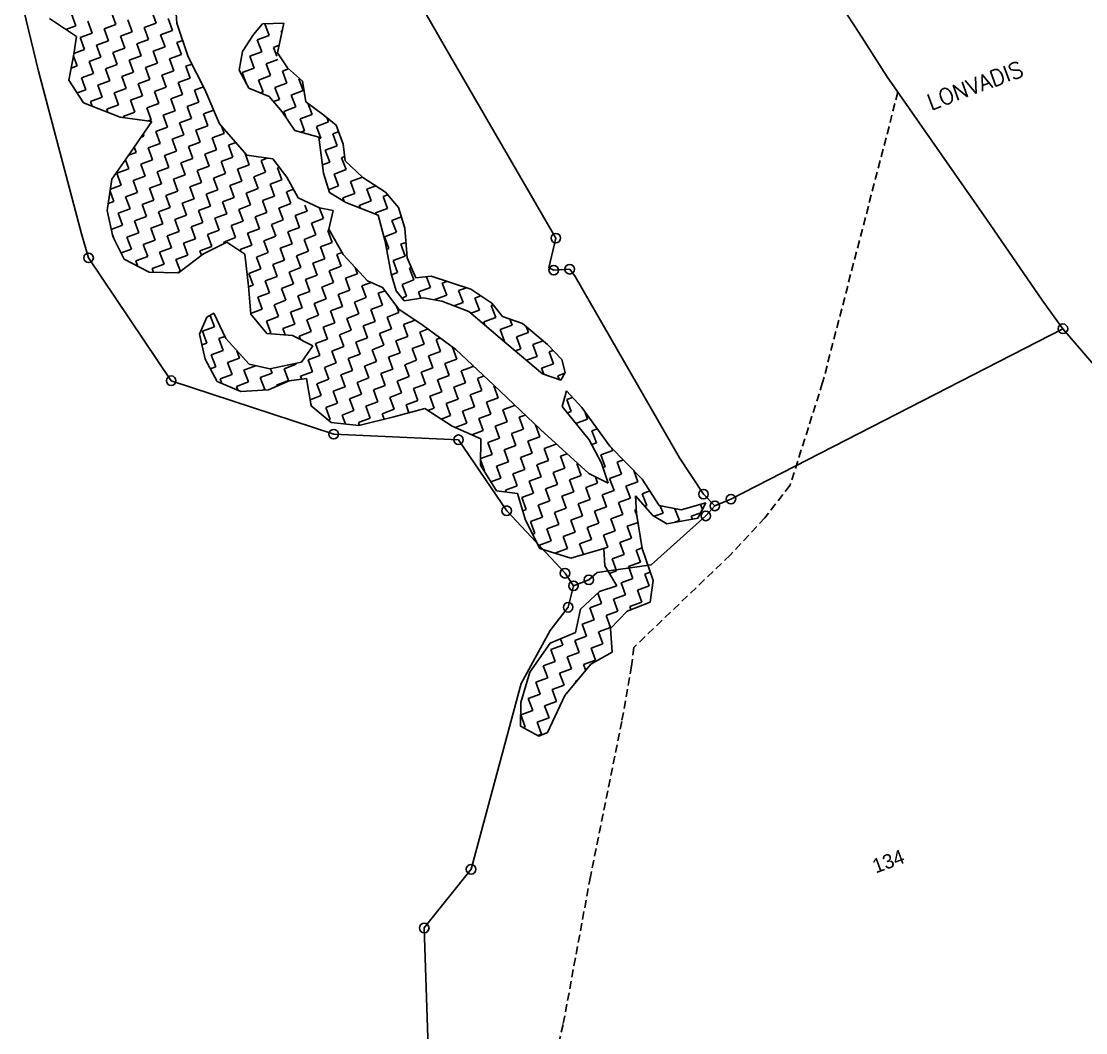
# Model space of a CAD drawing. Header units: metres. Extents: x 296202 to 299888, y 1973503 to 1977626.
# Drawn here: x 297660 to 298337, y 1976056 to 1976701 of the extents above; entities that cross this region are included whole.
import ezdxf

# ---------------------------------------------------------------- set-up
doc = ezdxf.new("R2010")
doc.units = ezdxf.units.M
doc.linetypes.add('DASHED', pattern=[0.75, 0.5, -0.25])
for name, color, linetype in [('LINE_FOOTPATH', 1, 'DASHED'), ('POLY_HATCH', 12, 'Continuous'), ('POLY_PARCEL', 6, 'Continuous'), ('TEXT_MAPOUT', 7, 'Continuous'), ('TEXT_PARCEL', 7, 'Continuous'), ('V_BOUND_LINE', 7, 'Continuous')]:
    doc.layers.add(name, color=color, linetype=linetype)
doc.styles.get("Standard").update_dxf_attribs({"font": 'simplex.shx'})
doc.styles.add('TEXT_MAP', font='')
doc.styles.get('TEXT_MAP').set_extended_font_data('Kruti Dev 050')

msp = doc.modelspace()

# ---------------------------------------------------------------- linework, layer by layer
for centre in [(298000, 1976562.58), (297702.48, 1976550.02), (297998.69, 1976542.14), (298008.83, 1976542.75), (298322.89, 1976504.86), (297755.08, 1976471.74), (297858.55, 1976437.72), (297938.03, 1976434.15), (298094.04, 1976399.49), (298111.48, 1976396.33), (297968.71, 1976388.91), (298101.25, 1976391.99), (298095.48, 1976385.61), (298005.86, 1976349.1), (298021.02, 1976344.92), (298011.24, 1976341.11), (298007.82, 1976327.43), (297946.02, 1976160.5), (297916.23, 1976123.15)]:
    msp.add_circle(centre, 3.04)
at = {"layer": 'LINE_FOOTPATH', "ltscale": 10}
for p, q in [((298217.79, 1976655.49), (298169.9, 1976470.55)), ((298169.9, 1976470.55), (298149.15, 1976405.14)), ((298149.15, 1976405.14), (298133.11, 1976384.47)), ((298133.11, 1976384.47), (298111.01, 1976360.59)), ((298111.01, 1976360.59), (298049.6, 1976301.87)), ((298049.6, 1976301.87), (298048.19, 1976290)), ((298048.19, 1976290), (298041.96, 1976254.6)), ((298041.96, 1976254.6), (298022.01, 1976155.68)), ((298022.01, 1976155.68), (298004.63, 1976061.58)), ((298004.63, 1976061.58), (297983.4, 1975971.36))]:
    msp.add_line(p, q, dxfattribs=at)
at = {"layer": 'POLY_HATCH'}
for p, q in [((297757.69, 1976714.67), (297758.61, 1976699.58)), ((297694.73, 1976691.08), (297677.67, 1976702.52)), ((297758.61, 1976699.58), (297765.97, 1976678.14)), ((297807.43, 1976692.35), (297813.22, 1976699.1)), ((297813.22, 1976699.1), (297826.87, 1976699.55)), ((297826.87, 1976699.55), (297822.84, 1976680.57)), ((297693.12, 1976679.7), (297694.73, 1976691.08)), ((297800.41, 1976681.47), (297807.43, 1976692.35)), ((297689.94, 1976663.1), (297693.12, 1976679.7)), ((297765.97, 1976678.14), (297776.59, 1976657.32)), ((297798.33, 1976669.66), (297800.41, 1976681.47)), ((297822.84, 1976680.57), (297829.17, 1976670.95)), ((297829.17, 1976670.95), (297838.73, 1976662.53)), ((297699.31, 1976648.8), (297689.94, 1976663.1)), ((297804.44, 1976658.12), (297798.33, 1976669.66)), ((297776.59, 1976657.32), (297785.86, 1976635.42)), ((297817.46, 1976652.81), (297804.44, 1976658.12)), ((297838.73, 1976662.53), (297840.79, 1976649.49)), ((297825.7, 1976642.98), (297817.46, 1976652.81)), ((297840.79, 1976649.49), (297852.28, 1976640.86)), ((297722.52, 1976639.63), (297699.31, 1976648.8)), ((297833.74, 1976631.23), (297825.7, 1976642.98)), ((297742.75, 1976636.93), (297722.52, 1976639.63)), ((297729.13, 1976617.04), (297742.75, 1976636.93)), ((297852.28, 1976640.86), (297860.13, 1976634.56)), ((297785.86, 1976635.42), (297803.2, 1976615.34)), ((297849.18, 1976626.83), (297833.74, 1976631.23)), ((297860.13, 1976634.56), (297864.63, 1976622.42)), ((297852.11, 1976603.99), (297849.18, 1976626.83)), ((297864.63, 1976622.42), (297865.79, 1976611.81)), ((297717.32, 1976600.15), (297729.13, 1976617.04)), ((297803.2, 1976615.34), (297819.79, 1976613.04)), ((297819.79, 1976613.04), (297828.73, 1976601.49)), ((297865.79, 1976611.81), (297877.07, 1976601.26)), ((297855.8, 1976591.55), (297852.11, 1976603.99)), ((297714.26, 1976580.08), (297717.32, 1976600.15)), ((297828.73, 1976601.49), (297835.99, 1976588.17)), ((297877.07, 1976601.26), (297891.58, 1976591.91)), ((297866.38, 1976585.34), (297855.8, 1976591.55)), ((297891.58, 1976591.91), (297899.82, 1976582.08)), ((297835.99, 1976588.17), (297849.43, 1976581.79)), ((297849.43, 1976581.79), (297858.22, 1976580.09)), ((297886.86, 1976577.28), (297866.38, 1976585.34)), ((297899.82, 1976582.08), (297903.81, 1976568.83)), ((297717.99, 1976563.7), (297714.26, 1976580.08)), ((297858.22, 1976580.09), (297855.57, 1976568.34)), ((297891.23, 1976560.49), (297886.86, 1976577.28)), ((297855.57, 1976568.34), (297864.49, 1976552.13)), ((297903.81, 1976568.83), (297905.24, 1976550.03)), ((297725.12, 1976549.16), (297717.99, 1976563.7)), ((297790.48, 1976559.96), (297775.76, 1976552.48)), ((297802.05, 1976552.31), (297790.48, 1976559.96)), ((297895.18, 1976539.87), (297891.23, 1976560.49)), ((297741.04, 1976540.79), (297725.12, 1976549.16)), ((297775.76, 1976552.48), (297759.81, 1976540.46)), ((297804.36, 1976531.91), (297802.05, 1976552.31)), ((297864.49, 1976552.13), (297879.99, 1976535.44)), ((297905.24, 1976550.03), (297910.84, 1976537.38)), ((297759.81, 1976540.46), (297741.04, 1976540.79)), ((297879.99, 1976535.44), (297889.72, 1976531.19)), ((297898.27, 1976529.05), (297895.18, 1976539.87)), ((297910.84, 1976537.38), (297920.65, 1976538.26)), ((297920.65, 1976538.26), (297945.78, 1976530.07)), ((297805.72, 1976514.07), (297804.36, 1976531.91)), ((297889.72, 1976531.19), (297900.12, 1976517.27)), ((297903.4, 1976522.67), (297898.27, 1976529.05)), ((297945.78, 1976530.07), (297959.18, 1976521.23)), ((297915.63, 1976524.44), (297903.4, 1976522.67)), ((297927.45, 1976522.37), (297915.63, 1976524.44)), ((297944.6, 1976515.84), (297927.45, 1976522.37)), ((297959.18, 1976521.23), (297966.02, 1976512.72)), ((297777.85, 1976512.2), (297782.18, 1976514.67)), ((297782.18, 1976514.67), (297789.88, 1976498.6)), ((297816.06, 1976501.88), (297805.72, 1976514.07)), ((297900.12, 1976517.27), (297915.58, 1976506.98)), ((297968.77, 1976495.33), (297944.6, 1976515.84)), ((297773.1, 1976501.41), (297777.85, 1976512.2)), ((297966.02, 1976512.72), (297978.74, 1976508.22)), ((297978.74, 1976508.22), (297994.75, 1976494.83)), ((297776.64, 1976485.54), (297773.1, 1976501.41)), ((297832.27, 1976500.6), (297816.06, 1976501.88)), ((297845.19, 1976494.03), (297832.27, 1976500.6)), ((297915.58, 1976506.98), (297936.4, 1976491.68)), ((297789.88, 1976498.6), (297804.68, 1976482.24)), ((297838.01, 1976483.51), (297845.19, 1976494.03)), ((297991.53, 1976476.15), (297968.77, 1976495.33)), ((297994.75, 1976494.83), (298003.8, 1976485.3)), ((297936.4, 1976491.68), (297960.57, 1976468.89)), ((297784.29, 1976471.19), (297776.64, 1976485.54)), ((297804.68, 1976482.24), (297818, 1976479.31)), ((297818, 1976479.31), (297838.01, 1976483.51)), ((298003.8, 1976485.3), (298005.99, 1976476.9)), ((298003.13, 1976472.17), (297991.53, 1976476.15)), ((298005.99, 1976476.9), (298003.13, 1976472.17)), ((297799.45, 1976464.87), (297784.29, 1976471.19)), ((297830.19, 1976471.59), (297817.14, 1976465.88)), ((297841.29, 1976473.08), (297830.19, 1976471.59)), ((297844.19, 1976455.8), (297841.29, 1976473.08)), ((297960.57, 1976468.89), (297990.29, 1976440.58)), ((297817.14, 1976465.88), (297799.45, 1976464.87)), ((298004.07, 1976455.3), (298006.77, 1976465.32)), ((298006.77, 1976465.32), (298016.55, 1976454.67)), ((297856.9, 1976445.08), (297844.19, 1976455.8)), ((297916.53, 1976454.05), (297896.9, 1976448.82)), ((297934.1, 1976442.79), (297916.53, 1976454.05)), ((298021.28, 1976434), (298004.07, 1976455.3)), ((298016.55, 1976454.67), (298034.38, 1976430.12)), ((297896.9, 1976448.82), (297874.52, 1976443.15)), ((297874.52, 1976443.15), (297856.9, 1976445.08)), ((297952.26, 1976434.66), (297934.1, 1976442.79)), ((297990.29, 1976440.58), (298021.03, 1976412.65)), ((297952.03, 1976417.98), (297952.26, 1976434.66)), ((298029.11, 1976419.14), (298021.28, 1976434)), ((298034.38, 1976430.12), (298055.04, 1976408.94)), ((298033.25, 1976406.4), (298029.11, 1976419.14)), ((297962.16, 1976401.64), (297952.03, 1976417.98)), ((298021.03, 1976412.65), (298033.25, 1976406.4)), ((298055.04, 1976408.94), (298065.87, 1976392.27)), ((297975.61, 1976399.92), (297962.16, 1976401.64)), ((297980.75, 1976382.89), (297975.61, 1976399.92)), ((298061.84, 1976385.83), (298050.8, 1976398.34)), ((298050.8, 1976398.34), (298051.42, 1976387.22)), ((298065.87, 1976392.27), (298079.71, 1976389.53)), ((298079.71, 1976389.53), (298095.56, 1976393.95)), ((298095.56, 1976393.95), (298090.43, 1976384.18)), ((298051.42, 1976387.22), (298055, 1976364.96)), ((298070.74, 1976380.68), (298061.84, 1976385.83)), ((297989.72, 1976364.96), (297980.75, 1976382.89)), ((298090.43, 1976384.18), (298070.74, 1976380.68)), ((298009.55, 1976358.62), (297989.72, 1976364.96)), ((298030.53, 1976364.92), (298009.55, 1976358.62)), ((298031.15, 1976353.8), (298030.53, 1976364.92)), ((298055, 1976364.96), (298061.98, 1976344.53)), ((298038.74, 1976341.17), (298031.15, 1976353.8)), ((298061.98, 1976344.53), (298060.09, 1976330.73)), ((298027.88, 1976337.45), (298038.74, 1976341.17)), ((298015.71, 1976326.24), (298027.88, 1976337.45)), ((298012.48, 1976311.36), (298015.71, 1976326.24)), ((298045.32, 1976324.97), (298034.88, 1976313.83)), ((298060.09, 1976330.73), (298045.32, 1976324.97)), ((297996.36, 1976304.52), (298012.48, 1976311.36)), ((298034.88, 1976313.83), (298035.8, 1976298.74)), ((297983.38, 1976286.03), (297996.36, 1976304.52)), ((298035.8, 1976298.74), (298022.3, 1976291.12)), ((298022.3, 1976291.12), (298005.74, 1976271.3)), ((297977.7, 1976266.75), (297983.38, 1976286.03)), ((298005.74, 1976271.3), (297994.66, 1976247.7)), ((297977.41, 1976251.79), (297977.7, 1976266.75)), ((297989.12, 1976245.35), (297977.41, 1976251.79)), ((297994.66, 1976247.7), (297989.12, 1976245.35))]:
    msp.add_line(p, q, dxfattribs=at)
at = {"layer": 'POLY_HATCH', "linetype": 'Continuous'}
for p, q in [((297694.35, 1976697.89), (297691.54, 1976705.48)), ((297719.94, 1976698.73), (297717.13, 1976706.32)), ((297745.52, 1976699.57), (297742.71, 1976707.16)), ((297688.06, 1976695.56), (297694.35, 1976697.89)), ((297704.76, 1976693.11), (297701.94, 1976700.7)), ((297712.35, 1976695.92), (297719.94, 1976698.73)), ((297730.34, 1976693.95), (297727.53, 1976701.54)), ((297737.93, 1976696.76), (297745.52, 1976699.57)), ((297755.93, 1976694.79), (297753.12, 1976702.38)), ((297817.5, 1976691.68), (297814.74, 1976699.15)), ((297697.16, 1976690.3), (297704.76, 1976693.11)), ((297699.97, 1976682.71), (297697.16, 1976690.3)), ((297715.16, 1976688.33), (297712.35, 1976695.92)), ((297722.75, 1976691.14), (297730.34, 1976693.95)), ((297725.56, 1976683.54), (297722.75, 1976691.14)), ((297740.74, 1976689.17), (297737.93, 1976696.76)), ((297748.34, 1976691.98), (297755.93, 1976694.79)), ((297751.15, 1976684.38), (297748.34, 1976691.98)), ((297809.91, 1976688.87), (297817.5, 1976691.68)), ((297825.09, 1976694.49), (297825.86, 1976694.77)), ((297825.54, 1976693.28), (297825.09, 1976694.49)), ((297707.57, 1976685.52), (297715.16, 1976688.33)), ((297710.38, 1976677.92), (297707.57, 1976685.52)), ((297717.97, 1976680.73), (297725.56, 1976683.54)), ((297733.15, 1976686.36), (297740.74, 1976689.17)), ((297735.96, 1976678.76), (297733.15, 1976686.36)), ((297743.55, 1976681.57), (297751.15, 1976684.38)), ((297758.74, 1976687.19), (297762.4, 1976688.55)), ((297761.55, 1976679.6), (297758.74, 1976687.19)), ((297812.72, 1976681.28), (297809.91, 1976688.87)), ((297820.31, 1976684.09), (297823.87, 1976685.41)), ((297822.39, 1976678.46), (297820.31, 1976684.09)), ((297695.19, 1976672.3), (297692.89, 1976678.52)), ((297693.19, 1976680.19), (297699.97, 1976682.71)), ((297702.78, 1976675.11), (297710.38, 1976677.92)), ((297720.78, 1976673.14), (297717.97, 1976680.73)), ((297728.37, 1976675.95), (297735.96, 1976678.76)), ((297746.36, 1976673.98), (297743.55, 1976681.57)), ((297753.96, 1976676.79), (297761.55, 1976679.6)), ((297756.77, 1976669.2), (297753.96, 1976676.79)), ((297805.13, 1976678.47), (297812.72, 1976681.28)), ((297807.94, 1976670.88), (297805.13, 1976678.47)), ((297691.43, 1976670.91), (297695.19, 1976672.3)), ((297705.59, 1976667.52), (297702.78, 1976675.11)), ((297713.19, 1976670.33), (297720.78, 1976673.14)), ((297716, 1976662.74), (297713.19, 1976670.33)), ((297731.18, 1976668.36), (297728.37, 1976675.95)), ((297738.77, 1976671.17), (297746.36, 1976673.98)), ((297741.58, 1976663.58), (297738.77, 1976671.17)), ((297764.36, 1976672.01), (297768.34, 1976673.48)), ((297767.17, 1976664.42), (297764.36, 1976672.01)), ((297800.35, 1976668.07), (297807.94, 1976670.88)), ((297815.53, 1976673.69), (297822.94, 1976676.43)), ((297818.34, 1976666.1), (297815.53, 1976673.69)), ((297825.93, 1976668.91), (297829.84, 1976670.35)), ((297690.01, 1976662.99), (297689.95, 1976663.15)), ((297698, 1976664.71), (297705.59, 1976667.52)), ((297700.81, 1976657.12), (297698, 1976664.71)), ((297723.59, 1976665.55), (297731.18, 1976668.36)), ((297726.4, 1976657.96), (297723.59, 1976665.55)), ((297733.99, 1976660.77), (297741.58, 1976663.58)), ((297749.17, 1976666.39), (297756.77, 1976669.2)), ((297751.98, 1976658.8), (297749.17, 1976666.39)), ((297759.58, 1976661.61), (297767.17, 1976664.42)), ((297803.07, 1976660.72), (297800.35, 1976668.07)), ((297810.75, 1976663.29), (297818.34, 1976666.1)), ((297813.56, 1976655.69), (297810.75, 1976663.29)), ((297828.74, 1976661.31), (297825.93, 1976668.91)), ((297836.33, 1976664.12), (297836.74, 1976664.28)), ((297839.14, 1976656.53), (297836.33, 1976664.12)), ((297695.21, 1976655.05), (297700.81, 1976657.12)), ((297708.4, 1976659.93), (297716, 1976662.74)), ((297711.21, 1976652.34), (297708.4, 1976659.93)), ((297718.81, 1976655.15), (297726.4, 1976657.96)), ((297736.8, 1976653.18), (297733.99, 1976660.77)), ((297744.39, 1976655.99), (297751.98, 1976658.8)), ((297762.39, 1976654.02), (297759.58, 1976661.61)), ((297769.98, 1976656.83), (297775.75, 1976658.96)), ((297772.79, 1976649.23), (297769.98, 1976656.83)), ((297821.15, 1976658.5), (297828.74, 1976661.31)), ((297823.96, 1976650.91), (297821.15, 1976658.5)), ((297831.55, 1976653.72), (297839.14, 1976656.53)), ((297703.62, 1976649.53), (297711.21, 1976652.34)), ((297704.68, 1976646.68), (297703.62, 1976649.53)), ((297721.62, 1976647.56), (297718.81, 1976655.15)), ((297729.21, 1976650.37), (297736.8, 1976653.18)), ((297732.02, 1976642.78), (297729.21, 1976650.37)), ((297747.2, 1976648.4), (297744.39, 1976655.99)), ((297754.79, 1976651.21), (297762.39, 1976654.02)), ((297757.6, 1976643.61), (297754.79, 1976651.21)), ((297811.9, 1976655.08), (297813.56, 1976655.69)), ((297820.22, 1976649.53), (297823.96, 1976650.91)), ((297834.36, 1976646.13), (297831.55, 1976653.72)), ((297714.02, 1976644.75), (297721.62, 1976647.56)), ((297714.79, 1976642.69), (297714.02, 1976644.75)), ((297724.43, 1976639.97), (297732.02, 1976642.78)), ((297739.61, 1976645.59), (297747.2, 1976648.4)), ((297742.42, 1976637.99), (297739.61, 1976645.59)), ((297750.01, 1976640.8), (297757.6, 1976643.61)), ((297765.2, 1976646.42), (297772.79, 1976649.23)), ((297768.01, 1976638.83), (297765.2, 1976646.42)), ((297775.6, 1976641.64), (297782.19, 1976644.08)), ((297826.77, 1976643.32), (297834.36, 1976646.13)), ((297828.3, 1976639.18), (297826.77, 1976643.32)), ((297844.76, 1976641.35), (297842.12, 1976648.49)), ((297724.66, 1976639.35), (297724.43, 1976639.97)), ((297740.4, 1976637.25), (297742.42, 1976637.99)), ((297752.82, 1976633.21), (297750.01, 1976640.8)), ((297760.41, 1976636.02), (297768.01, 1976638.83)), ((297763.23, 1976628.43), (297760.41, 1976636.02)), ((297778.41, 1976634.05), (297775.6, 1976641.64)), ((297837.17, 1976638.54), (297844.76, 1976641.35)), ((297839.98, 1976630.95), (297837.17, 1976638.54)), ((297847.57, 1976633.76), (297855.17, 1976636.57)), ((297855.17, 1976636.57), (297854.13, 1976639.37)), ((297745.23, 1976630.4), (297752.82, 1976633.21)), ((297748.04, 1976622.81), (297745.23, 1976630.4)), ((297770.82, 1976631.24), (297778.41, 1976634.05)), ((297773.63, 1976623.65), (297770.82, 1976631.24)), ((297781.22, 1976626.46), (297788.81, 1976629.27)), ((297788.81, 1976629.27), (297787.04, 1976634.05)), ((297837.7, 1976630.1), (297839.98, 1976630.95)), ((297850.38, 1976626.17), (297847.57, 1976633.76)), ((297857.98, 1976628.98), (297861.69, 1976630.35)), ((297735.92, 1976626.96), (297737.64, 1976627.59)), ((297737.64, 1976627.59), (297737.19, 1976628.81)), ((297740.45, 1976620), (297748.04, 1976622.81)), ((297755.63, 1976625.62), (297763.23, 1976628.43)), ((297758.44, 1976618.03), (297755.63, 1976625.62)), ((297766.04, 1976620.84), (297773.63, 1976623.65)), ((297784.03, 1976618.87), (297781.22, 1976626.46)), ((297791.62, 1976621.68), (297796.25, 1976623.39)), ((297849.32, 1976625.77), (297850.38, 1976626.17)), ((297860.79, 1976621.38), (297857.98, 1976628.98)), ((297727.98, 1976615.38), (297732.86, 1976617.19)), ((297732.86, 1976617.19), (297731.59, 1976620.62)), ((297743.26, 1976612.41), (297740.45, 1976620)), ((297750.85, 1976615.22), (297758.44, 1976618.03)), ((297768.85, 1976613.25), (297766.04, 1976620.84)), ((297776.44, 1976616.06), (297784.03, 1976618.87)), ((297779.25, 1976608.47), (297776.44, 1976616.06)), ((297794.43, 1976614.09), (297791.62, 1976621.68)), ((297804.83, 1976609.3), (297802.15, 1976616.56)), ((297853.2, 1976618.57), (297860.79, 1976621.38)), ((297856.01, 1976610.98), (297853.2, 1976618.57)), ((297728.08, 1976606.79), (297725.96, 1976612.5)), ((297735.67, 1976609.6), (297743.26, 1976612.41)), ((297738.48, 1976602.01), (297735.67, 1976609.6)), ((297753.66, 1976607.63), (297750.85, 1976615.22)), ((297761.25, 1976610.44), (297768.85, 1976613.25)), ((297764.06, 1976602.84), (297761.25, 1976610.44)), ((297786.84, 1976611.28), (297794.43, 1976614.09)), ((297789.65, 1976603.68), (297786.84, 1976611.28)), ((297797.24, 1976606.49), (297804.83, 1976609.3)), ((297812.43, 1976612.11), (297816.25, 1976613.53)), ((297815.24, 1976604.52), (297812.43, 1976612.11)), ((297851.43, 1976609.29), (297856.01, 1976610.98)), ((297863.6, 1976613.79), (297865.5, 1976614.5)), ((297866.41, 1976606.2), (297863.6, 1976613.79)), ((297720.48, 1976603.98), (297728.08, 1976606.79)), ((297723.29, 1976596.39), (297720.48, 1976603.98)), ((297730.89, 1976599.2), (297738.48, 1976602.01)), ((297746.07, 1976604.82), (297753.66, 1976607.63)), ((297748.88, 1976597.22), (297746.07, 1976604.82)), ((297756.47, 1976600.03), (297764.06, 1976602.84)), ((297771.66, 1976605.65), (297779.25, 1976608.47)), ((297774.47, 1976598.06), (297771.66, 1976605.65)), ((297782.06, 1976600.87), (297789.65, 1976603.68)), ((297800.05, 1976598.9), (297797.24, 1976606.49)), ((297807.64, 1976601.71), (297815.24, 1976604.52)), ((297822.83, 1976607.33), (297823.9, 1976607.73)), ((297825.64, 1976599.74), (297822.83, 1976607.33)), ((297858.82, 1976603.39), (297866.41, 1976606.2)), ((297861.63, 1976595.8), (297858.82, 1976603.39)), ((297716.35, 1976593.82), (297723.29, 1976596.39)), ((297733.7, 1976591.6), (297730.89, 1976599.2)), ((297741.29, 1976594.41), (297748.88, 1976597.22)), ((297759.28, 1976592.44), (297756.47, 1976600.03)), ((297766.87, 1976595.25), (297774.47, 1976598.06)), ((297769.68, 1976587.66), (297766.87, 1976595.25)), ((297784.87, 1976593.28), (297782.06, 1976600.87)), ((297792.46, 1976596.09), (297800.05, 1976598.9)), ((297795.27, 1976588.5), (297792.46, 1976596.09)), ((297810.45, 1976594.12), (297807.64, 1976601.71)), ((297818.05, 1976596.93), (297825.64, 1976599.74)), ((297820.86, 1976589.34), (297818.05, 1976596.93)), ((297855.24, 1976593.43), (297861.63, 1976595.8)), ((297869.22, 1976598.61), (297876.81, 1976601.42)), ((297872.03, 1976591.02), (297869.22, 1976598.61)), ((297876.81, 1976601.42), (297876.76, 1976601.54)), ((297879.62, 1976593.83), (297885.32, 1976595.94)), ((297718.51, 1976585.98), (297716.14, 1976592.4)), ((297726.1, 1976588.79), (297733.7, 1976591.6)), ((297728.92, 1976581.2), (297726.1, 1976588.79)), ((297744.1, 1976586.82), (297741.29, 1976594.41)), ((297751.69, 1976589.63), (297759.28, 1976592.44)), ((297754.5, 1976582.04), (297751.69, 1976589.63)), ((297777.28, 1976590.47), (297784.87, 1976593.28)), ((297780.09, 1976582.88), (297777.28, 1976590.47)), ((297787.68, 1976585.69), (297795.27, 1976588.5)), ((297802.86, 1976591.31), (297810.45, 1976594.12)), ((297805.67, 1976583.72), (297802.86, 1976591.31)), ((297813.26, 1976586.53), (297820.86, 1976589.34)), ((297828.45, 1976592.15), (297832.92, 1976593.8)), ((297831.26, 1976584.56), (297828.45, 1976592.15)), ((297864.44, 1976588.21), (297872.03, 1976591.02)), ((297882.43, 1976586.23), (297879.62, 1976593.83)), ((297890.02, 1976589.05), (297893.04, 1976590.16)), ((297892.83, 1976581.45), (297890.02, 1976589.05)), ((297714.96, 1976584.67), (297718.51, 1976585.98)), ((297736.51, 1976584.01), (297744.1, 1976586.82)), ((297739.32, 1976576.42), (297736.51, 1976584.01)), ((297746.91, 1976579.23), (297754.5, 1976582.04)), ((297762.09, 1976584.85), (297769.68, 1976587.66)), ((297764.9, 1976577.26), (297762.09, 1976584.85)), ((297772.49, 1976580.07), (297780.09, 1976582.88)), ((297790.49, 1976578.1), (297787.68, 1976585.69)), ((297798.08, 1976580.91), (297805.67, 1976583.72)), ((297816.07, 1976578.94), (297813.26, 1976586.53)), ((297823.67, 1976581.75), (297831.26, 1976584.56)), ((297826.48, 1976574.15), (297823.67, 1976581.75)), ((297841.66, 1976579.78), (297840.26, 1976583.56)), ((297852.06, 1976574.99), (297849.56, 1976581.76)), ((297865.25, 1976586), (297864.44, 1976588.21)), ((297874.84, 1976583.42), (297882.43, 1976586.23)), ((297875.45, 1976581.77), (297874.84, 1976583.42)), ((297721.32, 1976578.39), (297728.92, 1976581.2)), ((297724.13, 1976570.8), (297721.32, 1976578.39)), ((297731.73, 1976573.61), (297739.32, 1976576.42)), ((297749.72, 1976571.64), (297746.91, 1976579.23)), ((297757.31, 1976574.45), (297764.9, 1976577.26)), ((297775.31, 1976572.48), (297772.49, 1976580.07)), ((297782.9, 1976575.29), (297790.49, 1976578.1)), ((297785.71, 1976567.7), (297782.9, 1976575.29)), ((297800.89, 1976573.32), (297798.08, 1976580.91)), ((297808.48, 1976576.13), (297816.07, 1976578.94)), ((297811.29, 1976568.53), (297808.48, 1976576.13)), ((297834.07, 1976576.97), (297841.66, 1976579.78)), ((297836.88, 1976569.37), (297834.07, 1976576.97)), ((297844.47, 1976572.18), (297852.06, 1976574.99)), ((297885.24, 1976578.64), (297892.83, 1976581.45)), ((297885.55, 1976577.8), (297885.24, 1976578.64)), ((297895.64, 1976573.86), (297901.63, 1976576.08)), ((297716.97, 1976568.15), (297724.13, 1976570.8)), ((297734.54, 1976566.02), (297731.73, 1976573.61)), ((297742.13, 1976568.83), (297749.72, 1976571.64)), ((297744.94, 1976561.24), (297742.13, 1976568.83)), ((297760.12, 1976566.86), (297757.31, 1976574.45)), ((297767.71, 1976569.67), (297775.31, 1976572.48)), ((297770.52, 1976562.07), (297767.71, 1976569.67)), ((297793.3, 1976570.51), (297800.89, 1976573.32)), ((297796.11, 1976562.91), (297793.3, 1976570.51)), ((297803.7, 1976565.72), (297811.29, 1976568.53)), ((297818.88, 1976571.34), (297826.48, 1976574.15)), ((297821.7, 1976563.75), (297818.88, 1976571.34)), ((297829.29, 1976566.56), (297836.88, 1976569.37)), ((297847.28, 1976564.59), (297844.47, 1976572.18)), ((297898.45, 1976566.27), (297895.64, 1976573.86)), ((297718.56, 1976562.54), (297717.76, 1976564.69)), ((297726.94, 1976563.21), (297734.54, 1976566.02)), ((297729.75, 1976555.62), (297726.94, 1976563.21)), ((297752.53, 1976564.05), (297760.12, 1976566.86)), ((297755.34, 1976556.45), (297752.53, 1976564.05)), ((297762.93, 1976559.26), (297770.52, 1976562.07)), ((297778.12, 1976564.89), (297785.71, 1976567.7)), ((297780.93, 1976557.29), (297778.12, 1976564.89)), ((297788.52, 1976560.1), (297796.11, 1976562.91)), ((297806.51, 1976558.13), (297803.7, 1976565.72)), ((297814.1, 1976560.94), (297821.7, 1976563.75)), ((297832.1, 1976558.97), (297829.29, 1976566.56)), ((297839.69, 1976561.78), (297847.28, 1976564.59)), ((297842.5, 1976554.19), (297839.69, 1976561.78)), ((297854.87, 1976567.4), (297855.88, 1976567.77)), ((297857.68, 1976559.81), (297854.87, 1976567.4)), ((297890.86, 1976563.46), (297898.45, 1976566.27)), ((297893.67, 1976555.87), (297890.86, 1976563.46)), ((297723.15, 1976553.17), (297729.75, 1976555.62)), ((297737.35, 1976558.43), (297744.94, 1976561.24)), ((297740.16, 1976550.83), (297737.35, 1976558.43)), ((297747.75, 1976553.64), (297755.34, 1976556.45)), ((297765.74, 1976551.67), (297762.93, 1976559.26)), ((297773.33, 1976554.48), (297780.93, 1976557.29)), ((297788.87, 1976559.15), (297788.52, 1976560.1)), ((297798.92, 1976555.32), (297806.51, 1976558.13)), ((297799.38, 1976554.08), (297798.92, 1976555.32)), ((297816.91, 1976553.35), (297814.1, 1976560.94)), ((297824.51, 1976556.16), (297832.1, 1976558.97)), ((297827.32, 1976548.57), (297824.51, 1976556.16)), ((297850.09, 1976557), (297857.68, 1976559.81)), ((297852.9, 1976549.41), (297850.09, 1976557)), ((297892.22, 1976555.33), (297893.67, 1976555.87)), ((297901.26, 1976558.68), (297904.49, 1976559.87)), ((297904.07, 1976551.09), (297901.26, 1976558.68)), ((297732.56, 1976548.02), (297740.16, 1976550.83)), ((297733.84, 1976544.58), (297732.56, 1976548.02)), ((297750.56, 1976546.05), (297747.75, 1976553.64)), ((297758.15, 1976548.86), (297765.74, 1976551.67)), ((297760.94, 1976541.31), (297758.15, 1976548.86)), ((297774.44, 1976551.48), (297773.33, 1976554.48)), ((297809.32, 1976550.54), (297816.91, 1976553.35)), ((297812.13, 1976542.95), (297809.32, 1976550.54)), ((297819.72, 1976545.76), (297827.32, 1976548.57)), ((297834.91, 1976551.38), (297842.5, 1976554.19)), ((297837.72, 1976543.79), (297834.91, 1976551.38)), ((297845.31, 1976546.6), (297852.9, 1976549.41)), ((297860.49, 1976552.22), (297863.77, 1976553.43)), ((297863.3, 1976544.63), (297860.49, 1976552.22)), ((297896.48, 1976548.28), (297904.07, 1976551.09)), ((297899.29, 1976540.68), (297896.48, 1976548.28)), ((297742.97, 1976543.24), (297750.56, 1976546.05)), ((297743.89, 1976540.74), (297742.97, 1976543.24)), ((297758.82, 1976540.48), (297760.82, 1976541.22)), ((297804.54, 1976540.14), (297812.13, 1976542.95)), ((297822.53, 1976538.17), (297819.72, 1976545.76)), ((297830.13, 1976540.98), (297837.72, 1976543.79)), ((297832.94, 1976533.39), (297830.13, 1976540.98)), ((297848.12, 1976539.01), (297845.31, 1976546.6)), ((297855.71, 1976541.82), (297863.3, 1976544.63)), ((297858.52, 1976534.22), (297855.71, 1976541.82)), ((297873.71, 1976539.84), (297872.25, 1976543.77)), ((297906.88, 1976543.49), (297907.96, 1976543.89)), ((297909.69, 1976535.9), (297906.88, 1976543.49)), ((297807.35, 1976532.55), (297804.54, 1976540.14)), ((297814.94, 1976535.36), (297822.53, 1976538.17)), ((297817.75, 1976527.76), (297814.94, 1976535.36)), ((297840.53, 1976536.2), (297848.12, 1976539.01)), ((297843.34, 1976528.6), (297840.53, 1976536.2)), ((297850.93, 1976531.41), (297858.52, 1976534.22)), ((297866.11, 1976537.03), (297873.71, 1976539.84)), ((297868.92, 1976529.44), (297866.11, 1976537.03)), ((297876.52, 1976532.25), (297882.35, 1976534.41)), ((297895.37, 1976539.23), (297899.29, 1976540.68)), ((297902.1, 1976533.09), (297909.69, 1976535.9)), ((297920.1, 1976531.12), (297917.56, 1976537.98)), ((297927.69, 1976533.93), (297930.61, 1976535.01)), ((297804.4, 1976531.45), (297807.35, 1976532.55)), ((297810.16, 1976524.95), (297817.75, 1976527.76)), ((297825.34, 1976530.58), (297832.94, 1976533.39)), ((297828.15, 1976522.98), (297825.34, 1976530.58)), ((297835.75, 1976525.79), (297843.34, 1976528.6)), ((297853.74, 1976523.82), (297850.93, 1976531.41)), ((297861.33, 1976526.63), (297868.92, 1976529.44)), ((297879.33, 1976524.66), (297876.52, 1976532.25)), ((297886.92, 1976527.47), (297891.29, 1976529.09)), ((297889.73, 1976519.88), (297886.92, 1976527.47)), ((297904.91, 1976525.5), (297902.1, 1976533.09)), ((297912.5, 1976528.31), (297920.1, 1976531.12)), ((297914.02, 1976524.2), (297912.5, 1976528.31)), ((297930.5, 1976526.34), (297927.69, 1976533.93)), ((297938.09, 1976529.15), (297943.02, 1976530.97)), ((297940.9, 1976521.56), (297938.09, 1976529.15)), ((297812.97, 1976517.36), (297810.16, 1976524.95)), ((297820.56, 1976520.17), (297828.15, 1976522.98)), ((297838.56, 1976518.2), (297835.75, 1976525.79)), ((297846.15, 1976521.01), (297853.74, 1976523.82)), ((297848.96, 1976513.42), (297846.15, 1976521.01)), ((297864.14, 1976519.04), (297861.33, 1976526.63)), ((297871.73, 1976521.85), (297879.33, 1976524.66)), ((297874.54, 1976514.26), (297871.73, 1976521.85)), ((297901.99, 1976524.42), (297904.91, 1976525.5)), ((297922.91, 1976523.53), (297930.5, 1976526.34)), ((297923.05, 1976523.14), (297922.91, 1976523.53)), ((297935.16, 1976519.43), (297940.9, 1976521.56)), ((297948.49, 1976524.37), (297952.3, 1976525.78)), ((297951.3, 1976516.78), (297948.49, 1976524.37)), ((297781.81, 1976514.46), (297782.21, 1976514.61)), ((297805.67, 1976514.66), (297812.97, 1976517.36)), ((297823.37, 1976512.58), (297820.56, 1976520.17)), ((297830.96, 1976515.39), (297838.56, 1976518.2)), ((297833.78, 1976507.8), (297830.96, 1976515.39)), ((297856.55, 1976516.23), (297864.14, 1976519.04)), ((297859.36, 1976508.64), (297856.55, 1976516.23)), ((297866.95, 1976511.45), (297874.54, 1976514.26)), ((297882.14, 1976517.07), (297889.73, 1976519.88)), ((297884.95, 1976509.48), (297882.14, 1976517.07)), ((297892.54, 1976512.29), (297900.13, 1976515.1)), ((297900.13, 1976515.1), (297898.55, 1976519.37)), ((297945.87, 1976514.76), (297951.3, 1976516.78)), ((297958.89, 1976519.59), (297960.14, 1976520.05)), ((297961.7, 1976511.99), (297958.89, 1976519.59)), ((297782.6, 1976506.12), (297779.92, 1976513.38)), ((297815.78, 1976509.77), (297823.37, 1976512.58)), ((297818.59, 1976502.18), (297815.78, 1976509.77)), ((297826.18, 1976504.99), (297833.78, 1976507.8)), ((297841.37, 1976510.61), (297848.96, 1976513.42)), ((297844.18, 1976503.02), (297841.37, 1976510.61)), ((297851.77, 1976505.83), (297859.36, 1976508.64)), ((297869.76, 1976503.86), (297866.95, 1976511.45)), ((297877.35, 1976506.67), (297884.95, 1976509.48)), ((297895.35, 1976504.7), (297892.54, 1976512.29)), ((297902.94, 1976507.51), (297910.53, 1976510.32)), ((297905.75, 1976499.91), (297902.94, 1976507.51)), ((297910.53, 1976510.32), (297910.52, 1976510.35)), ((297954.11, 1976509.18), (297961.7, 1976511.99)), ((297954.88, 1976507.12), (297954.11, 1976509.18)), ((297964.51, 1976504.4), (297972.11, 1976507.21)), ((297972.11, 1976507.21), (297970.68, 1976511.07)), ((297775.01, 1976503.31), (297782.6, 1976506.12)), ((297777.82, 1976495.72), (297775.01, 1976503.31)), ((297817.48, 1976501.77), (297818.59, 1976502.18)), ((297827.67, 1976500.96), (297826.18, 1976504.99)), ((297836.59, 1976500.21), (297844.18, 1976503.02)), ((297854.58, 1976498.24), (297851.77, 1976505.83)), ((297862.17, 1976501.05), (297869.76, 1976503.86)), ((297864.98, 1976493.45), (297862.17, 1976501.05)), ((297880.17, 1976499.08), (297877.35, 1976506.67)), ((297887.76, 1976501.89), (297895.35, 1976504.7)), ((297890.57, 1976494.29), (297887.76, 1976501.89)), ((297913.34, 1976502.72), (297918.69, 1976504.7)), ((297916.15, 1976495.13), (297913.34, 1976502.72)), ((297967.32, 1976496.81), (297964.51, 1976504.4)), ((297974.92, 1976499.62), (297982.51, 1976502.43)), ((297982.51, 1976502.43), (297981.09, 1976506.25)), ((297774.64, 1976494.54), (297777.82, 1976495.72)), ((297785.41, 1976498.53), (297789.24, 1976499.94)), ((297788.22, 1976490.94), (297785.41, 1976498.53)), ((297837.41, 1976497.99), (297836.59, 1976500.21)), ((297846.99, 1976495.43), (297854.58, 1976498.24)), ((297849.8, 1976487.83), (297846.99, 1976495.43)), ((297872.57, 1976496.26), (297880.17, 1976499.08)), ((297875.38, 1976488.67), (297872.57, 1976496.26)), ((297882.98, 1976491.48), (297890.57, 1976494.29)), ((297898.16, 1976497.1), (297905.75, 1976499.91)), ((297900.97, 1976489.51), (297898.16, 1976497.1)), ((297908.56, 1976492.32), (297916.15, 1976495.13)), ((297923.75, 1976497.94), (297926.5, 1976498.96)), ((297926.56, 1976490.35), (297923.75, 1976497.94)), ((297967.12, 1976496.73), (297967.32, 1976496.81)), ((297977.73, 1976492.03), (297974.92, 1976499.62)), ((297985.32, 1976494.84), (297991.85, 1976497.25)), ((297988.13, 1976487.25), (297985.32, 1976494.84)), ((297780.63, 1976488.13), (297788.22, 1976490.94)), ((297783.44, 1976480.54), (297780.63, 1976488.13)), ((297798.63, 1976486.16), (297796.89, 1976490.85)), ((297842.21, 1976485.02), (297849.8, 1976487.83)), ((297857.39, 1976490.64), (297864.98, 1976493.45)), ((297860.2, 1976483.05), (297857.39, 1976490.64)), ((297867.79, 1976485.86), (297875.38, 1976488.67)), ((297885.79, 1976483.89), (297882.98, 1976491.48)), ((297893.38, 1976486.7), (297900.97, 1976489.51)), ((297911.37, 1976484.73), (297908.56, 1976492.32)), ((297918.96, 1976487.54), (297926.56, 1976490.35)), ((297921.77, 1976479.95), (297918.96, 1976487.54)), ((297934.15, 1976493.16), (297934.31, 1976493.22)), ((297936.96, 1976485.57), (297934.15, 1976493.16)), ((297974.23, 1976490.73), (297977.73, 1976492.03)), ((297981.34, 1976484.74), (297988.13, 1976487.25)), ((297995.72, 1976490.06), (297998.35, 1976491.03)), ((297998.53, 1976482.47), (297995.72, 1976490.06)), ((297779.99, 1976479.26), (297783.44, 1976480.54)), ((297791.03, 1976483.35), (297798.63, 1976486.16)), ((297793.84, 1976475.75), (297791.03, 1976483.35)), ((297801.44, 1976478.56), (297808.87, 1976481.31)), ((297827.02, 1976479.4), (297834.61, 1976482.21)), ((297834.61, 1976482.21), (297834.41, 1976482.75)), ((297845.02, 1976477.43), (297842.21, 1976485.02)), ((297852.61, 1976480.24), (297860.2, 1976483.05)), ((297855.42, 1976472.65), (297852.61, 1976480.24)), ((297870.6, 1976478.27), (297867.79, 1976485.86)), ((297878.19, 1976481.08), (297885.79, 1976483.89)), ((297881, 1976473.49), (297878.19, 1976481.08)), ((297896.19, 1976479.11), (297893.38, 1976486.7)), ((297903.78, 1976481.92), (297911.37, 1976484.73)), ((297906.59, 1976474.33), (297903.78, 1976481.92)), ((297929.37, 1976482.76), (297936.96, 1976485.57)), ((297932.18, 1976475.17), (297929.37, 1976482.76)), ((297939.77, 1976477.98), (297947.36, 1976480.79)), ((297947.36, 1976480.79), (297947.04, 1976481.66)), ((297990.94, 1976479.66), (297998.53, 1976482.47)), ((297786.25, 1976472.94), (297793.84, 1976475.75)), ((297804.25, 1976470.97), (297801.44, 1976478.56)), ((297811.84, 1976473.78), (297819.43, 1976476.59)), ((297814.65, 1976466.19), (297811.84, 1976473.78)), ((297819.43, 1976476.59), (297818.4, 1976479.39)), ((297829.83, 1976471.81), (297827.02, 1976479.4)), ((297837.42, 1976474.62), (297845.02, 1976477.43)), ((297838.15, 1976472.65), (297837.42, 1976474.62)), ((297863.01, 1976475.46), (297870.6, 1976478.27)), ((297865.82, 1976467.87), (297863.01, 1976475.46)), ((297873.41, 1976470.68), (297881, 1976473.49)), ((297888.6, 1976476.3), (297896.19, 1976479.11)), ((297891.41, 1976468.71), (297888.6, 1976476.3)), ((297899, 1976471.52), (297906.59, 1976474.33)), ((297914.18, 1976477.14), (297921.77, 1976479.95)), ((297916.99, 1976469.55), (297914.18, 1976477.14)), ((297924.58, 1976472.36), (297932.18, 1976475.17)), ((297942.58, 1976470.39), (297939.77, 1976477.98)), ((297950.17, 1976473.2), (297954.36, 1976474.75)), ((297952.98, 1976465.6), (297950.17, 1976473.2)), ((297992.34, 1976475.87), (297990.94, 1976479.66)), ((298001.34, 1976474.87), (298005.75, 1976476.5)), ((298002.23, 1976472.48), (298001.34, 1976474.87)), ((297787.38, 1976469.9), (297786.25, 1976472.94)), ((297796.65, 1976468.16), (297804.25, 1976470.97)), ((297797.59, 1976465.65), (297796.65, 1976468.16)), ((297822.24, 1976469), (297829.83, 1976471.81)), ((297822.52, 1976468.24), (297822.24, 1976469)), ((297847.83, 1976469.84), (297855.42, 1976472.65)), ((297850.64, 1976462.25), (297847.83, 1976469.84)), ((297858.23, 1976465.06), (297865.82, 1976467.87)), ((297876.22, 1976463.09), (297873.41, 1976470.68)), ((297883.81, 1976465.9), (297891.41, 1976468.71)), ((297901.81, 1976463.93), (297899, 1976471.52)), ((297909.4, 1976466.74), (297916.99, 1976469.55)), ((297912.21, 1976459.14), (297909.4, 1976466.74)), ((297927.39, 1976464.76), (297924.58, 1976472.36)), ((297934.99, 1976467.58), (297942.58, 1976470.39)), ((297937.8, 1976459.98), (297934.99, 1976467.58)), ((297960.57, 1976468.41), (297960.94, 1976468.55)), ((297963.38, 1976460.82), (297960.57, 1976468.41)), ((297813.21, 1976465.66), (297814.65, 1976466.19)), ((297843.55, 1976459.62), (297850.64, 1976462.25)), ((297861.04, 1976457.47), (297858.23, 1976465.06)), ((297868.63, 1976460.28), (297876.22, 1976463.09)), ((297871.44, 1976452.68), (297868.63, 1976460.28)), ((297886.62, 1976458.31), (297883.81, 1976465.9)), ((297894.22, 1976461.12), (297901.81, 1976463.93)), ((297897.03, 1976453.52), (297894.22, 1976461.12)), ((297919.8, 1976461.95), (297927.39, 1976464.76)), ((297922.61, 1976454.36), (297919.8, 1976461.95)), ((297930.2, 1976457.17), (297937.8, 1976459.98)), ((297945.39, 1976462.79), (297952.98, 1976465.6)), ((297948.2, 1976455.2), (297945.39, 1976462.79)), ((297955.79, 1976458.01), (297963.38, 1976460.82)), ((298006.96, 1976459.69), (298010.68, 1976461.07)), ((298009.77, 1976452.1), (298006.96, 1976459.69)), ((297844.48, 1976455.56), (297844.02, 1976456.8)), ((297853.45, 1976454.66), (297861.04, 1976457.47)), ((297856.26, 1976447.06), (297853.45, 1976454.66)), ((297879.03, 1976455.5), (297886.62, 1976458.31)), ((297881.84, 1976447.9), (297879.03, 1976455.5)), ((297889.43, 1976450.71), (297897.03, 1976453.52)), ((297904.62, 1976456.33), (297912.21, 1976459.14)), ((297906.46, 1976451.36), (297904.62, 1976456.33)), ((297918.44, 1976452.82), (297922.61, 1976454.36)), ((297933.01, 1976449.58), (297930.2, 1976457.17)), ((297940.61, 1976452.39), (297948.2, 1976455.2)), ((297958.6, 1976450.42), (297955.79, 1976458.01)), ((297966.19, 1976453.23), (297973.78, 1976456.04)), ((297969, 1976445.64), (297966.19, 1976453.23)), ((297973.78, 1976456.04), (297973.63, 1976456.45)), ((297855.07, 1976446.62), (297856.26, 1976447.06)), ((297863.85, 1976449.87), (297871.44, 1976452.68)), ((297865.99, 1976444.08), (297863.85, 1976449.87)), ((297874.25, 1976445.09), (297881.84, 1976447.9)), ((297890.72, 1976447.25), (297889.43, 1976450.71)), ((297926.98, 1976447.35), (297933.01, 1976449.58)), ((297943.42, 1976444.8), (297940.61, 1976452.39)), ((297951.01, 1976447.61), (297958.6, 1976450.42)), ((297953.82, 1976440.02), (297951.01, 1976447.61)), ((297976.59, 1976448.45), (297980.51, 1976449.9)), ((297979.4, 1976440.86), (297976.59, 1976448.45)), ((298007.38, 1976451.21), (298009.77, 1976452.1)), ((298012.75, 1976444.57), (298020.17, 1976447.32)), ((298020.17, 1976447.32), (298018.39, 1976452.13)), ((297874.93, 1976443.26), (297874.25, 1976445.09)), ((297935.86, 1976442), (297943.42, 1976444.8)), ((297946.42, 1976437.28), (297953.82, 1976440.02)), ((297961.41, 1976442.83), (297969, 1976445.64)), ((297964.22, 1976435.24), (297961.41, 1976442.83)), ((297971.81, 1976438.05), (297979.4, 1976440.86)), ((297987, 1976443.67), (297987.04, 1976443.68)), ((297989.81, 1976436.08), (297987, 1976443.67)), ((298022.98, 1976439.72), (298026.46, 1976441.01)), ((298025.79, 1976432.13), (298022.98, 1976439.72)), ((297956.63, 1976432.43), (297964.22, 1976435.24)), ((297974.62, 1976430.45), (297971.81, 1976438.05)), ((297982.22, 1976433.26), (297989.81, 1976436.08)), ((297985.03, 1976425.67), (297982.22, 1976433.26)), ((297959.44, 1976424.83), (297956.63, 1976432.43)), ((297967.03, 1976427.64), (297974.62, 1976430.45)), ((297969.84, 1976420.05), (297967.03, 1976427.64)), ((297992.62, 1976428.48), (298000.21, 1976431.29)), ((297995.43, 1976420.89), (297992.62, 1976428.48)), ((298000.21, 1976431.29), (298000.06, 1976431.71)), ((298022.84, 1976431.04), (298025.79, 1976432.13)), ((298028.61, 1976424.54), (298036.2, 1976427.35)), ((298036.2, 1976427.35), (298035.66, 1976428.8)), ((297954.66, 1976414.43), (297952.08, 1976421.41)), ((297952.09, 1976422.11), (297959.44, 1976424.83)), ((297962.25, 1976417.24), (297969.84, 1976420.05)), ((297977.43, 1976422.86), (297985.03, 1976425.67)), ((297980.24, 1976415.27), (297977.43, 1976422.86)), ((297987.84, 1976418.08), (297995.43, 1976420.89)), ((298003.02, 1976423.7), (298007.17, 1976425.24)), ((298005.83, 1976416.11), (298003.02, 1976423.7)), ((298013.42, 1976418.92), (298013.92, 1976419.11)), ((298031.42, 1976416.95), (298028.61, 1976424.54)), ((298039.01, 1976419.76), (298043.03, 1976421.25)), ((298041.82, 1976412.17), (298039.01, 1976419.76)), ((297954.31, 1976414.3), (297954.66, 1976414.43)), ((297965.06, 1976409.65), (297962.25, 1976417.24)), ((297972.65, 1976412.46), (297980.24, 1976415.27)), ((297975.46, 1976404.87), (297972.65, 1976412.46)), ((297990.65, 1976410.49), (297987.84, 1976418.08)), ((297998.24, 1976413.3), (298005.83, 1976416.11)), ((298001.05, 1976405.71), (297998.24, 1976413.3)), ((298016.23, 1976411.33), (298013.42, 1976418.92)), ((298030, 1976416.42), (298031.42, 1976416.95)), ((298052.22, 1976407.39), (298049.57, 1976414.54)), ((297958.66, 1976407.28), (297965.06, 1976409.65)), ((297983.05, 1976407.68), (297990.65, 1976410.49)), ((297985.86, 1976400.09), (297983.05, 1976407.68)), ((297993.46, 1976402.9), (298001.05, 1976405.71)), ((298008.64, 1976408.52), (298016.23, 1976411.33)), ((298011.45, 1976400.93), (298008.64, 1976408.52)), ((298019.04, 1976403.74), (298026.63, 1976406.55)), ((298026.63, 1976406.55), (298025.16, 1976410.54)), ((298034.23, 1976409.36), (298041.82, 1976412.17)), ((298037.04, 1976401.77), (298034.23, 1976409.36)), ((298044.63, 1976404.58), (298052.22, 1976407.39)), ((297967.87, 1976402.06), (297975.46, 1976404.87)), ((297968.32, 1976400.85), (297967.87, 1976402.06)), ((297978.27, 1976397.28), (297985.86, 1976400.09)), ((297996.27, 1976395.31), (297993.46, 1976402.9)), ((298003.86, 1976398.12), (298011.45, 1976400.93)), ((298021.85, 1976396.14), (298019.04, 1976403.74)), ((298029.44, 1976398.95), (298037.04, 1976401.77)), ((298032.25, 1976391.36), (298029.44, 1976398.95)), ((298047.44, 1976396.98), (298044.63, 1976404.58)), ((298055.03, 1976399.79), (298059.83, 1976401.57)), ((298057.84, 1976392.2), (298055.03, 1976399.79)), ((297981.08, 1976389.69), (297978.27, 1976397.28)), ((297988.67, 1976392.5), (297996.27, 1976395.31)), ((297991.48, 1976384.9), (297988.67, 1976392.5)), ((298006.67, 1976390.52), (298003.86, 1976398.12)), ((298014.26, 1976393.33), (298021.85, 1976396.14)), ((298017.07, 1976385.74), (298014.26, 1976393.33)), ((298039.85, 1976394.17), (298047.44, 1976396.98)), ((298042.66, 1976386.58), (298039.85, 1976394.17)), ((298056.62, 1976391.75), (298057.84, 1976392.2)), ((298068.24, 1976387.42), (298066.49, 1976392.15)), ((298093.31, 1976389.66), (298092.08, 1976392.98)), ((297978.94, 1976388.89), (297981.08, 1976389.69)), ((297999.08, 1976387.71), (298006.67, 1976390.52)), ((298001.89, 1976380.12), (297999.08, 1976387.71)), ((298009.48, 1976382.93), (298017.07, 1976385.74)), ((298024.66, 1976388.55), (298032.25, 1976391.36)), ((298027.47, 1976380.96), (298024.66, 1976388.55)), ((298035.06, 1976383.77), (298042.66, 1976386.58)), ((298050.25, 1976389.39), (298051.28, 1976389.77)), ((298051.71, 1976385.45), (298050.25, 1976389.39)), ((298062.67, 1976385.36), (298068.24, 1976387.42)), ((298075.83, 1976390.23), (298075.96, 1976390.28)), ((298078.64, 1976382.64), (298075.83, 1976390.23)), ((298086.24, 1976385.45), (298092.27, 1976387.68)), ((298086.93, 1976383.56), (298086.24, 1976385.45)), ((297983.89, 1976382.09), (297991.48, 1976384.9)), ((297986.7, 1976374.5), (297983.89, 1976382.09)), ((297994.3, 1976377.31), (298001.89, 1976380.12)), ((298012.29, 1976375.34), (298009.48, 1976382.93)), ((298019.88, 1976378.15), (298027.47, 1976380.96)), ((298037.87, 1976376.18), (298035.06, 1976383.77)), ((298045.47, 1976378.99), (298052.34, 1976381.53)), ((298048.28, 1976371.4), (298045.47, 1976378.99)), ((298075.78, 1976381.58), (298078.64, 1976382.64)), ((297985.22, 1976373.95), (297986.7, 1976374.5)), ((297997.11, 1976369.72), (297994.3, 1976377.31)), ((298004.7, 1976372.53), (298012.29, 1976375.34)), ((298007.51, 1976364.94), (298004.7, 1976372.53)), ((298022.69, 1976370.56), (298019.88, 1976378.15)), ((298030.28, 1976373.37), (298037.87, 1976376.18)), ((298033.09, 1976365.78), (298030.28, 1976373.37)), ((297989.51, 1976366.91), (297997.11, 1976369.72)), ((297990.3, 1976364.77), (297989.51, 1976366.91)), ((297999.92, 1976362.13), (298007.51, 1976364.94)), ((298015.1, 1976367.75), (298022.69, 1976370.56)), ((298017.59, 1976361.03), (298015.1, 1976367.75)), ((298030.54, 1976364.83), (298033.09, 1976365.78)), ((298040.69, 1976368.59), (298048.28, 1976371.4)), ((298043.5, 1976361), (298040.69, 1976368.59)), ((298051.09, 1976363.81), (298054.96, 1976365.24)), ((298000.1, 1976361.64), (297999.92, 1976362.13)), ((298035.9, 1976358.19), (298043.5, 1976361)), ((298038.71, 1976350.59), (298035.9, 1976358.19)), ((298053.9, 1976356.21), (298051.09, 1976363.81)), ((298046.31, 1976353.4), (298053.9, 1976356.21)), ((298049.12, 1976345.81), (298046.31, 1976353.4)), ((298034.11, 1976348.89), (298038.71, 1976350.59)), ((298041.52, 1976343), (298049.12, 1976345.81)), ((298056.71, 1976348.62), (298060.15, 1976349.89)), ((298059.52, 1976341.03), (298056.71, 1976348.62)), ((298044.33, 1976335.41), (298041.52, 1976343)), ((298051.93, 1976338.22), (298059.52, 1976341.03)), ((298054.74, 1976330.63), (298051.93, 1976338.22)), ((298029.15, 1976329.79), (298026.71, 1976336.37)), ((298036.74, 1976332.6), (298044.33, 1976335.41)), ((298039.55, 1976325.01), (298036.74, 1976332.6)), ((298021.56, 1976326.98), (298029.15, 1976329.79)), ((298024.37, 1976319.39), (298021.56, 1976326.98)), ((298031.96, 1976322.2), (298039.55, 1976325.01)), ((298047.14, 1976327.82), (298054.74, 1976330.63)), ((298047.83, 1976325.95), (298047.14, 1976327.82)), ((298016.78, 1976316.58), (298024.37, 1976319.39)), ((298034.77, 1976314.61), (298031.96, 1976322.2)), ((298019.59, 1976308.98), (298016.78, 1976316.58)), ((298027.18, 1976311.8), (298034.77, 1976314.61)), ((298029.99, 1976304.2), (298027.18, 1976311.8)), ((298004.4, 1976303.36), (298002.94, 1976307.31)), ((298012, 1976306.17), (298019.59, 1976308.98)), ((298014.81, 1976298.58), (298012, 1976306.17)), ((298022.4, 1976301.39), (298029.99, 1976304.2)), ((297996.81, 1976300.55), (298004.4, 1976303.36)), ((297999.62, 1976292.96), (297996.81, 1976300.55)), ((298007.21, 1976295.77), (298014.81, 1976298.58)), ((298025.21, 1976293.8), (298022.4, 1976301.39)), ((297992.03, 1976290.15), (297999.62, 1976292.96)), ((298010.02, 1976288.18), (298007.21, 1976295.77)), ((298017.62, 1976290.99), (298025.21, 1976293.8)), ((298019.02, 1976287.2), (298017.62, 1976290.99)), ((297984.25, 1976287.27), (297984.44, 1976287.34)), ((297984.44, 1976287.34), (297984.39, 1976287.47)), ((297994.84, 1976282.56), (297992.03, 1976290.15)), ((298002.43, 1976285.37), (298010.02, 1976288.18)), ((298005.24, 1976277.78), (298002.43, 1976285.37)), ((297987.25, 1976279.75), (297994.84, 1976282.56)), ((297990.06, 1976272.16), (297987.25, 1976279.75)), ((297997.65, 1976274.97), (298005.24, 1976277.78)), ((298012.83, 1976280.59), (298013.79, 1976280.94)), ((298013.04, 1976280.04), (298012.83, 1976280.59)), ((297982.47, 1976269.35), (297990.06, 1976272.16)), ((298000.46, 1976267.38), (297997.65, 1976274.97)), ((297985.28, 1976261.76), (297982.47, 1976269.35)), ((297992.87, 1976264.57), (298000.46, 1976267.38)), ((297995.68, 1976256.97), (297992.87, 1976264.57)), ((297977.69, 1976258.95), (297985.28, 1976261.76)), ((297980.5, 1976251.35), (297977.69, 1976258.95)), ((297988.09, 1976254.16), (297995.68, 1976256.97)), ((297979.13, 1976250.85), (297980.5, 1976251.35)), ((297990.9, 1976246.57), (297988.09, 1976254.16)), ((297988.51, 1976245.69), (297990.9, 1976246.57))]:
    msp.add_line(p, q, dxfattribs=at)
at = {"layer": 'POLY_PARCEL'}
for p, q in [((297837.51, 1976844.66), (297930.54, 1976682.3)), ((297930.54, 1976682.3), (298000, 1976562.58)), ((298000, 1976562.58), (297995.51, 1976543.74)), ((297995.51, 1976543.74), (297998.69, 1976542.14)), ((297998.69, 1976542.14), (298008.83, 1976542.75)), ((298008.83, 1976542.75), (298012.38, 1976538.15)), ((298012.38, 1976538.15), (298078.8, 1976422.67)), ((298111.48, 1976396.33), (298322.89, 1976504.86)), ((298078.8, 1976422.67), (298094.04, 1976399.49)), ((298094.04, 1976399.49), (298101.25, 1976391.99)), ((298101.25, 1976391.99), (298095.48, 1976385.61)), ((298101.25, 1976391.99), (298111.48, 1976396.33)), ((298095.48, 1976385.61), (298060.77, 1976354.46)), ((298060.77, 1976354.46), (298026.3, 1976349.65)), ((298021.02, 1976344.92), (298011.24, 1976341.11)), ((298026.3, 1976349.65), (298021.02, 1976344.92))]:
    msp.add_line(p, q, dxfattribs=at)
at = {"layer": 'V_BOUND_LINE'}
for p, q in [((297670.57, 1976668.95), (297659.64, 1976714.84)), ((298182.05, 1976710.03), (298192.86, 1976693.57)), ((298192.86, 1976693.57), (298210.93, 1976665.31)), ((297698.02, 1976565.32), (297670.57, 1976668.95)), ((298210.93, 1976665.31), (298274.21, 1976574.66)), ((298274.21, 1976574.66), (298309.66, 1976522.96)), ((297702.48, 1976550.02), (297698.02, 1976565.32)), ((297755.08, 1976471.74), (297702.48, 1976550.02)), ((298309.66, 1976522.96), (298322.89, 1976504.86)), ((298322.89, 1976504.86), (298376.67, 1976441.83)), ((297858.55, 1976437.72), (297755.08, 1976471.74)), ((297938.03, 1976434.15), (297858.55, 1976437.72)), ((297968.71, 1976388.91), (297938.03, 1976434.15)), ((298005.86, 1976349.1), (297968.71, 1976388.91)), ((298011.24, 1976341.11), (298005.86, 1976349.1)), ((298007.82, 1976327.43), (298011.24, 1976341.11)), ((297996.35, 1976312.59), (298007.82, 1976327.43)), ((297977.94, 1976278.85), (297996.35, 1976312.59)), ((297946.02, 1976160.5), (297977.94, 1976278.85)), ((297916.23, 1976123.15), (297946.02, 1976160.5)), ((297918.93, 1976037.29), (297916.23, 1976123.15))]:
    msp.add_line(p, q, dxfattribs=at)

# ---------------------------------------------------------------- texts
at = {"layer": 'TEXT_MAPOUT'}
msp.add_text('LONVADIS', height=10.199, rotation=20.31285, dxfattribs=at).set_placement((298238.85, 1976643.97))
at = {"layer": 'TEXT_PARCEL', "style": 'TEXT_MAP'}
msp.add_text('134', height=9.179, rotation=20.31285, dxfattribs=at).set_placement((298203.68, 1976157.78))

doc.saveas('drawing.dxf')
